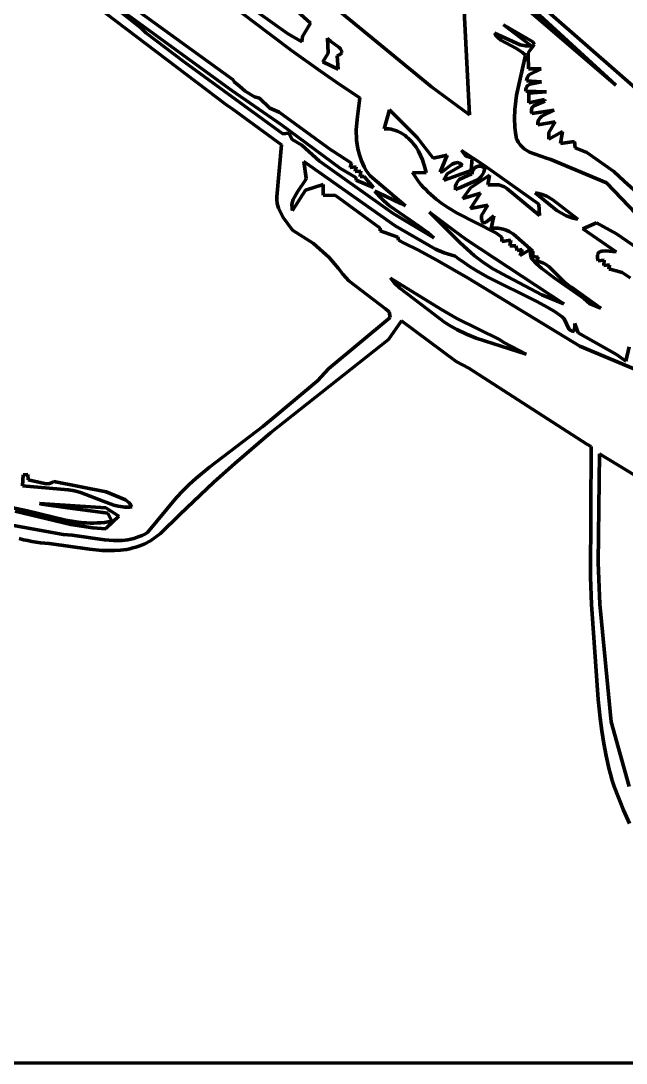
# Model space of a CAD drawing. Header units: millimetres. Extents: x 0 to 11, y 0 to 14.1.
# Drawn here: x 2.013 to 3.808, y 0 to 3.093 of the extents above; entities that cross this region are included whole.
import ezdxf

# ---------------------------------------------------------------- set-up
doc = ezdxf.new("R2010")
doc.units = ezdxf.units.MM
doc.layers.add('color#010101ff', color=7, linetype='CONTINUOUS', lineweight=100)
doc.layers.add('color#fefefeff', color=7, linetype='CONTINUOUS', lineweight=100)

msp = doc.modelspace()

# ---------------------------------------------------------------- linework, layer by layer
at = {"layer": 'color#010101ff'}
for p, q in [((3.7778, 2.9013), (3.1098, 3.5153)), ((2.7029, 3.0894), (2.2827, 3.4114)), ((3.2022, 3.3962), (3.7778, 2.9013)), ((2.1119, 3.2744), (2.3721, 3.0693)), ((2.8722, 3.0861), (2.7023, 3.2382)), ((2.2479, 3.204), (2.6428, 2.9178)), ((2.8884, 3.1785), (3.2305, 2.8972)), ((2.6241, 2.8424), (2.2349, 3.1368)), ((2.6389, 2.8856), (2.2696, 3.1544)), ((2.7143, 3.1187), (2.8042, 3.0554)), ((3.3436, 2.8133), (3.3274, 3.1223)), ((3.577, 3.1193), (4.0061, 2.743)), ((2.3721, 3.0693), (2.3836, 3.0571)), ((2.816, 3.005), (2.7029, 3.0894)), ((2.8479, 3.0463), (2.8722, 3.0861)), ((3.4447, 3.0804), (3.526, 3.0186)), ((3.531, 3.0299), (3.4447, 3.0804)), ((2.3836, 3.0571), (2.4985, 2.9702)), ((2.8042, 3.0554), (2.8461, 3.0302)), ((2.8461, 3.0302), (2.8479, 3.0463)), ((2.9225, 3.0411), (2.9242, 2.9968)), ((2.9254, 3.0375), (2.9225, 3.0411)), ((2.9315, 3.032), (2.9254, 3.0375)), ((2.9567, 3.0131), (2.9315, 3.032)), ((3.4937, 3.0213), (3.4173, 3.056)), ((3.4173, 3.056), (3.422, 3.0492)), ((3.422, 3.0492), (3.4273, 3.0432)), ((3.4273, 3.0432), (3.4362, 3.0356)), ((3.4362, 3.0356), (3.4812, 3.0114)), ((2.902, 2.9433), (2.816, 3.005)), ((2.9605, 3.0094), (2.9567, 3.0131)), ((2.9632, 3.0057), (2.9605, 3.0094)), ((2.9641, 3.0038), (2.9632, 3.0057)), ((2.9646, 3.002), (2.9641, 3.0038)), ((2.9643, 2.9984), (2.9646, 3.0002)), ((2.9646, 3.0002), (2.9646, 3.002)), ((3.4812, 3.0114), (3.5007, 2.9989)), ((3.5094, 3.0186), (3.4937, 3.0213)), ((3.5218, 3.0183), (3.5094, 3.0186)), ((3.5173, 2.9964), (3.5191, 3.0009)), ((3.5191, 3.0009), (3.5335, 3.0185)), ((3.526, 3.0186), (3.5218, 3.0183)), ((3.5324, 3.0287), (3.531, 3.0299)), ((3.5335, 3.0274), (3.5324, 3.0287)), ((3.5347, 3.0248), (3.5335, 3.0274)), ((3.5335, 3.0185), (3.5349, 3.0223)), ((3.5349, 3.0223), (3.5347, 3.0248)), ((2.4985, 2.9702), (2.7896, 2.7575)), ((2.9242, 2.9968), (2.9083, 2.9705)), ((2.9083, 2.9705), (2.9536, 2.949)), ((2.9507, 2.9884), (2.9544, 2.99)), ((2.9536, 2.949), (2.9507, 2.9884)), ((2.9544, 2.99), (2.9576, 2.9916)), ((2.9576, 2.9916), (2.9601, 2.9933)), ((2.9601, 2.9933), (2.962, 2.995)), ((2.962, 2.995), (2.9634, 2.9967)), ((2.9634, 2.9967), (2.9643, 2.9984)), ((3.5091, 2.9908), (3.4824, 2.8722)), ((3.5007, 2.9989), (3.5091, 2.9908)), ((3.5171, 2.9933), (3.5173, 2.9964)), ((3.5179, 2.9901), (3.5171, 2.9933)), ((3.5189, 2.9498), (3.5179, 2.9901)), ((2.96, 2.9031), (2.902, 2.9433)), ((3.5564, 2.9506), (3.5189, 2.9498)), ((3.5195, 2.9322), (3.5564, 2.9506)), ((2.6428, 2.9178), (2.6452, 2.9113)), ((2.6452, 2.9113), (2.6616, 2.8991)), ((3.5126, 2.9144), (3.5131, 2.9193)), ((3.5573, 2.9118), (3.5126, 2.9144)), ((3.5131, 2.9193), (3.515, 2.9256)), ((3.515, 2.9256), (3.5195, 2.9322)), ((3.5225, 2.9051), (3.5573, 2.9118)), ((2.786, 2.7843), (2.6389, 2.8856)), ((2.6616, 2.8991), (2.678, 2.884)), ((2.678, 2.884), (2.7062, 2.8668)), ((3.0187, 2.8638), (2.96, 2.9031)), ((3.2305, 2.8972), (3.3436, 2.8133)), ((3.5101, 2.8841), (3.5102, 2.887)), ((3.5716, 2.8817), (3.5101, 2.8841)), ((3.5102, 2.887), (3.5106, 2.8897)), ((3.5106, 2.8897), (3.5118, 2.8943)), ((3.5118, 2.8943), (3.5137, 2.898)), ((3.5137, 2.898), (3.5161, 2.901)), ((3.5161, 2.901), (3.5225, 2.9051)), ((3.5192, 2.8783), (3.5716, 2.8817)), ((3.5192, 2.849), (3.5192, 2.8783)), ((2.7062, 2.8668), (2.7208, 2.8635)), ((2.7208, 2.8635), (2.7513, 2.8338)), ((3.0112, 2.8088), (3.0187, 2.8638)), ((3.4824, 2.8722), (3.4778, 2.8291)), ((3.566, 2.8595), (3.5192, 2.849)), ((3.5343, 2.8408), (3.5666, 2.8544)), ((3.5666, 2.8544), (3.566, 2.8595)), ((2.6384, 2.8325), (2.6241, 2.8424)), ((2.7861, 2.7243), (2.6384, 2.8325)), ((2.7513, 2.8338), (2.7791, 2.8217)), ((2.7791, 2.8217), (2.9327, 2.7099)), ((3.1064, 2.829), (3.09, 2.7724)), ((3.1879, 2.7468), (3.1064, 2.829)), ((3.4778, 2.8291), (3.4771, 2.8032)), ((3.5273, 2.8251), (3.5277, 2.8295)), ((3.5276, 2.8201), (3.5273, 2.8251)), ((3.528, 2.8174), (3.5276, 2.8201)), ((3.5277, 2.8295), (3.5297, 2.835)), ((3.595, 2.8272), (3.528, 2.8174)), ((3.5297, 2.835), (3.5343, 2.8408)), ((3.5584, 2.8097), (3.595, 2.8272)), ((2.9606, 2.6549), (2.786, 2.7843)), ((3.0076, 2.7705), (3.0112, 2.8088)), ((3.4771, 2.8032), (3.4782, 2.7772)), ((3.5971, 2.7928), (3.5462, 2.784)), ((3.5462, 2.784), (3.5464, 2.7901)), ((3.5464, 2.7901), (3.5475, 2.7953)), ((3.5475, 2.7953), (3.5494, 2.7998)), ((3.5494, 2.7998), (3.5519, 2.8036)), ((3.5519, 2.8036), (3.5584, 2.8097)), ((3.5785, 2.7616), (3.5971, 2.7928)), ((2.7896, 2.7575), (2.8078, 2.7597)), ((2.8078, 2.7597), (2.8172, 2.7405)), ((3.0086, 2.7385), (3.0076, 2.7705)), ((3.09, 2.7724), (3.0971, 2.7724)), ((3.0971, 2.7724), (3.104, 2.7719)), ((3.104, 2.7719), (3.1108, 2.7709)), ((3.1108, 2.7709), (3.1174, 2.7694)), ((3.1174, 2.7694), (3.1238, 2.7675)), ((3.1238, 2.7675), (3.13, 2.7652)), ((3.13, 2.7652), (3.136, 2.7624)), ((3.136, 2.7624), (3.1418, 2.7593)), ((3.1418, 2.7593), (3.1474, 2.7558)), ((3.1474, 2.7558), (3.1528, 2.752)), ((3.4782, 2.7772), (3.48, 2.7599)), ((3.48, 2.7599), (3.4828, 2.7427)), ((3.5787, 2.742), (3.5785, 2.7616)), ((3.6193, 2.7647), (3.5787, 2.742)), ((3.6136, 2.729), (3.6193, 2.7647)), ((2.7724, 2.5703), (2.7861, 2.7243)), ((2.8172, 2.7405), (2.8465, 2.7238)), ((2.8465, 2.7238), (2.8989, 2.6762)), ((3.0122, 2.7133), (3.0086, 2.7385)), ((3.1528, 2.752), (3.158, 2.7478)), ((3.158, 2.7478), (3.163, 2.7434)), ((3.163, 2.7434), (3.1678, 2.7386)), ((3.1678, 2.7386), (3.1724, 2.7337)), ((3.1724, 2.7337), (3.1768, 2.7284)), ((3.1768, 2.7284), (3.1849, 2.7173)), ((3.236, 2.6847), (3.1879, 2.7468)), ((3.4828, 2.7427), (3.4844, 2.7391)), ((3.4844, 2.7391), (3.4881, 2.7324)), ((3.4881, 2.7324), (3.4948, 2.7233)), ((3.4948, 2.7233), (3.5055, 2.713)), ((3.6548, 2.7346), (3.6136, 2.729)), ((3.6565, 2.7158), (3.6548, 2.7346)), ((2.9327, 2.7099), (2.9367, 2.7069)), ((2.9367, 2.7069), (2.9937, 2.6705)), ((3.0168, 2.6949), (3.0122, 2.7133)), ((3.023, 2.6769), (3.0168, 2.6949)), ((3.1849, 2.7173), (3.1922, 2.7055)), ((3.1922, 2.7055), (3.1985, 2.6932)), ((3.1985, 2.6932), (3.204, 2.6805)), ((3.2771, 2.6941), (3.236, 2.6847)), ((3.2567, 2.6434), (3.2771, 2.6941)), ((3.3861, 2.6644), (3.3201, 2.7077)), ((3.3201, 2.7077), (3.3328, 2.6908)), ((3.3328, 2.6908), (3.3518, 2.686)), ((3.5055, 2.713), (3.5213, 2.7025)), ((3.5213, 2.7025), (3.5715, 2.6847)), ((3.6912, 2.702), (3.6565, 2.7158)), ((3.7714, 2.6452), (3.6912, 2.702)), ((2.8523, 2.6754), (2.8594, 2.6255)), ((3.1231, 2.4848), (2.8523, 2.6754)), ((2.8989, 2.6762), (3.1167, 2.521)), ((2.9937, 2.6705), (2.9896, 2.6574)), ((3.031, 2.6596), (3.023, 2.6769)), ((3.0374, 2.6485), (3.031, 2.6596)), ((3.204, 2.6805), (3.2085, 2.6676)), ((3.2085, 2.6676), (3.2122, 2.6546)), ((3.2924, 2.667), (3.2632, 2.646)), ((3.2776, 2.6383), (3.3216, 2.6648)), ((3.2993, 2.6704), (3.2924, 2.667)), ((3.3038, 2.6717), (3.2993, 2.6704)), ((3.3083, 2.6719), (3.3038, 2.6717)), ((3.3105, 2.6716), (3.3083, 2.6719)), ((3.3128, 2.671), (3.3105, 2.6716)), ((3.315, 2.67), (3.3128, 2.671)), ((3.3172, 2.6687), (3.315, 2.67)), ((3.3194, 2.667), (3.3172, 2.6687)), ((3.3216, 2.6648), (3.3194, 2.667)), ((3.3518, 2.686), (3.3487, 2.6486)), ((3.3604, 2.6579), (3.3692, 2.6617)), ((3.3692, 2.6617), (3.3777, 2.6612)), ((3.3777, 2.6612), (3.3869, 2.657)), ((3.5489, 2.5483), (3.3861, 2.6644)), ((3.5715, 2.6847), (3.5845, 2.6815)), ((3.5845, 2.6815), (3.75, 2.6123)), ((3.006, 2.6279), (2.9606, 2.6549)), ((2.9896, 2.6574), (3.007, 2.6595)), ((3.007, 2.6595), (3.0046, 2.6452)), ((3.0046, 2.6452), (3.0215, 2.6466)), ((3.0215, 2.6466), (3.0196, 2.6307)), ((3.0196, 2.6307), (3.0315, 2.631)), ((3.0315, 2.631), (3.059, 2.5977)), ((3.0446, 2.6377), (3.0374, 2.6485)), ((3.0485, 2.6325), (3.0446, 2.6377)), ((3.1534, 2.5438), (3.0485, 2.6325)), ((3.2148, 2.6418), (3.1743, 2.6428)), ((3.1743, 2.6428), (3.1801, 2.6334)), ((3.1801, 2.6334), (3.1862, 2.6245)), ((3.2122, 2.6546), (3.2148, 2.6418)), ((3.2632, 2.646), (3.2567, 2.6434)), ((3.3487, 2.6486), (3.2682, 2.6202)), ((3.27, 2.6254), (3.2776, 2.6383)), ((3.3131, 2.6214), (3.3402, 2.6347)), ((3.3402, 2.6347), (3.3502, 2.6377)), ((3.3462, 2.5971), (3.4029, 2.6351)), ((3.3502, 2.6377), (3.3538, 2.6498)), ((3.3538, 2.6498), (3.3604, 2.6579)), ((3.3779, 2.6307), (3.3727, 2.6254)), ((3.3823, 2.6367), (3.3779, 2.6307)), ((3.3842, 2.64), (3.3823, 2.6367)), ((3.3857, 2.6436), (3.3842, 2.64)), ((3.387, 2.6474), (3.3857, 2.6436)), ((3.3869, 2.657), (3.3888, 2.6558)), ((3.3881, 2.6514), (3.387, 2.6474)), ((3.3888, 2.6558), (3.3881, 2.6514)), ((3.4029, 2.6351), (3.3974, 2.6065)), ((3.8023, 2.6165), (3.7714, 2.6452)), ((2.858, 2.6221), (2.8338, 2.5848)), ((2.8574, 2.5903), (2.9094, 2.6075)), ((2.8594, 2.6255), (2.858, 2.6221)), ((2.9094, 2.6075), (2.9098, 2.5751)), ((3.0073, 2.6194), (3.006, 2.6279)), ((3.059, 2.5977), (3.0073, 2.6194)), ((3.1862, 2.6245), (3.1926, 2.6158)), ((3.1926, 2.6158), (3.1993, 2.6075)), ((3.1993, 2.6075), (3.2063, 2.5994)), ((3.2063, 2.5994), (3.2136, 2.5917)), ((3.2682, 2.6202), (3.27, 2.6254)), ((3.3017, 2.597), (3.3023, 2.6026)), ((3.3023, 2.6026), (3.3036, 2.6077)), ((3.3036, 2.6077), (3.3068, 2.6143)), ((3.3068, 2.6143), (3.3131, 2.6214)), ((3.3635, 2.6186), (3.3121, 2.5958)), ((3.3727, 2.6254), (3.3635, 2.6186)), ((3.3974, 2.6065), (3.4305, 2.6057)), ((3.4305, 2.6057), (3.4477, 2.6005)), ((3.4477, 2.6005), (3.4541, 2.595)), ((3.75, 2.6123), (3.8604, 2.4966)), ((3.8496, 2.5747), (3.8023, 2.6165)), ((2.772, 2.5624), (2.7724, 2.5703)), ((2.8186, 2.5301), (2.8574, 2.5903)), ((2.8338, 2.5848), (2.821, 2.5626)), ((2.9098, 2.5751), (2.9456, 2.5748)), ((2.9456, 2.5748), (3.0787, 2.4779)), ((3.068, 2.5811), (3.0632, 2.5874)), ((3.0632, 2.5874), (3.0737, 2.5823)), ((3.0781, 2.5693), (3.068, 2.5811)), ((3.0737, 2.5823), (3.1399, 2.5503)), ((3.089, 2.5583), (3.0781, 2.5693)), ((3.2136, 2.5917), (3.2211, 2.5842)), ((3.2211, 2.5842), (3.2288, 2.577)), ((3.2288, 2.577), (3.2368, 2.5701)), ((3.2368, 2.5701), (3.2449, 2.5634)), ((3.3019, 2.5907), (3.3017, 2.597)), ((3.3121, 2.5958), (3.3019, 2.5907)), ((3.324, 2.565), (3.3462, 2.5971)), ((3.3762, 2.5809), (3.324, 2.565)), ((3.3462, 2.5359), (3.3762, 2.5809)), ((3.4541, 2.595), (3.5512, 2.5153)), ((3.5386, 2.5826), (3.6028, 2.5294)), ((3.549, 2.5807), (3.5386, 2.5826)), ((3.559, 2.5778), (3.549, 2.5807)), ((3.5732, 2.572), (3.559, 2.5778)), ((3.5911, 2.562), (3.5732, 2.572)), ((2.773, 2.5509), (2.772, 2.5624)), ((2.7768, 2.5363), (2.773, 2.5509)), ((2.7908, 2.5091), (2.7768, 2.5363)), ((2.8179, 2.5525), (2.817, 2.5453)), ((2.817, 2.5453), (2.8171, 2.5379)), ((2.8171, 2.5379), (2.8177, 2.5341)), ((2.821, 2.5626), (2.8179, 2.5525)), ((3.1064, 2.5433), (3.089, 2.5583)), ((3.1956, 2.4826), (3.1064, 2.5433)), ((3.1399, 2.5503), (3.1534, 2.5438)), ((3.2449, 2.5634), (3.2618, 2.5506)), ((3.2618, 2.5506), (3.2794, 2.5386)), ((3.2794, 2.5386), (3.3068, 2.5219)), ((3.3982, 2.5452), (3.3462, 2.5359)), ((3.3794, 2.5154), (3.3982, 2.5452)), ((3.5512, 2.5153), (3.5489, 2.5483)), ((3.6648, 2.5037), (3.5911, 2.562)), ((2.8185, 2.4719), (2.7908, 2.5091)), ((2.8177, 2.5341), (2.8186, 2.5301)), ((3.1167, 2.521), (3.2375, 2.4488)), ((3.2244, 2.5252), (3.3148, 2.4348)), ((3.2961, 2.4716), (3.2244, 2.5252)), ((3.3068, 2.5219), (3.4212, 2.4639)), ((3.3793, 2.5115), (3.3794, 2.5154)), ((3.3793, 2.5081), (3.3793, 2.5115)), ((3.3795, 2.505), (3.3793, 2.5081)), ((3.3798, 2.5024), (3.3795, 2.505)), ((3.4153, 2.5142), (3.3941, 2.4962)), ((3.4079, 2.4766), (3.4153, 2.5142)), ((3.6028, 2.5294), (3.6301, 2.5145)), ((3.6301, 2.5145), (3.6495, 2.5073)), ((3.6495, 2.5073), (3.6648, 2.5037)), ((3.0787, 2.4779), (3.0781, 2.4693)), ((3.2425, 2.4147), (3.1231, 2.4848)), ((3.2202, 2.4641), (3.1956, 2.4826)), ((3.3802, 2.5001), (3.3798, 2.5024)), ((3.3808, 2.4982), (3.3802, 2.5001)), ((3.3815, 2.4967), (3.3808, 2.4982)), ((3.3824, 2.4955), (3.3815, 2.4967)), ((3.3844, 2.4939), (3.3824, 2.4955)), ((3.3868, 2.4934), (3.3844, 2.4939)), ((3.3895, 2.4939), (3.3868, 2.4934)), ((3.3941, 2.4962), (3.3895, 2.4939)), ((3.4133, 2.4774), (3.4079, 2.4766)), ((3.4186, 2.4778), (3.4133, 2.4774)), ((3.4238, 2.4778), (3.4186, 2.4778)), ((3.4288, 2.4775), (3.4238, 2.4778)), ((3.4338, 2.4768), (3.4288, 2.4775)), ((3.4434, 2.4746), (3.4338, 2.4768)), ((3.4526, 2.4713), (3.4434, 2.4746)), ((3.7206, 2.4936), (3.6793, 2.4751)), ((3.6793, 2.4751), (3.7787, 2.4073)), ((3.7791, 2.4606), (3.7206, 2.4936)), ((2.8813, 2.4323), (2.8185, 2.4719)), ((3.0781, 2.4693), (3.1305, 2.4507)), ((3.1305, 2.4507), (3.1325, 2.4418)), ((3.2319, 2.4541), (3.2202, 2.4641)), ((3.2375, 2.4488), (3.2319, 2.4541)), ((3.3332, 2.4434), (3.2961, 2.4716)), ((3.6228, 2.2529), (3.3332, 2.4434)), ((3.4212, 2.4639), (3.4395, 2.4506)), ((3.4395, 2.4506), (3.4396, 2.4376)), ((3.4615, 2.4671), (3.4526, 2.4713)), ((3.4742, 2.4592), (3.4615, 2.4671)), ((3.5318, 2.4091), (3.4742, 2.4592)), ((4.0446, 2.2784), (3.7791, 2.4606)), ((2.9271, 2.3908), (2.8813, 2.4323)), ((3.1325, 2.4418), (3.1518, 2.4324)), ((3.1518, 2.4324), (3.1901, 2.4131)), ((3.1901, 2.4131), (3.2469, 2.3826)), ((3.2679, 2.4041), (3.2425, 2.4147)), ((3.3148, 2.4348), (3.3585, 2.3953)), ((3.4396, 2.4376), (3.4657, 2.4415)), ((3.4657, 2.4415), (3.4635, 2.4252)), ((3.4635, 2.4252), (3.4804, 2.4248)), ((3.4804, 2.4248), (3.485, 2.4114)), ((3.485, 2.4114), (3.4996, 2.4143)), ((3.4996, 2.4143), (3.4935, 2.3966)), ((3.4935, 2.3966), (3.5237, 2.414)), ((3.5237, 2.414), (3.5253, 2.3902)), ((2.9548, 2.3573), (2.9271, 2.3908)), ((3.2469, 2.3826), (3.3399, 2.3289)), ((3.2878, 2.3979), (3.2679, 2.4041)), ((3.3014, 2.3947), (3.2878, 2.3979)), ((3.3113, 2.3868), (3.3014, 2.3947)), ((3.3214, 2.3792), (3.3113, 2.3868)), ((3.3585, 2.3953), (3.3817, 2.3773)), ((3.5253, 2.3902), (3.5303, 2.3843)), ((3.5303, 2.3843), (3.5409, 2.3731)), ((3.5317, 2.3931), (3.5318, 2.4091)), ((3.5468, 2.3914), (3.5317, 2.3931)), ((3.5435, 2.3798), (3.5468, 2.3914)), ((3.723, 2.3973), (3.7227, 2.3946)), ((3.7227, 2.3946), (3.7227, 2.3915)), ((3.7227, 2.3915), (3.7231, 2.3881)), ((3.7236, 2.3998), (3.723, 2.3973)), ((3.7231, 2.3881), (3.7238, 2.3843)), ((3.7244, 2.4019), (3.7236, 2.3998)), ((3.7238, 2.3843), (3.7248, 2.3801)), ((3.7255, 2.4037), (3.7244, 2.4019)), ((3.7248, 2.3801), (3.7429, 2.3829)), ((3.7268, 2.4052), (3.7255, 2.4037)), ((3.7284, 2.4065), (3.7268, 2.4052)), ((3.7321, 2.4085), (3.7284, 2.4065)), ((3.7365, 2.4096), (3.7321, 2.4085)), ((3.7469, 2.4101), (3.7365, 2.4096)), ((3.7429, 2.3829), (3.7421, 2.3662)), ((3.7787, 2.4073), (3.7469, 2.4101)), ((2.9674, 2.3411), (2.9548, 2.3573)), ((3.3421, 2.365), (3.3214, 2.3792)), ((3.3634, 2.3516), (3.3421, 2.365)), ((3.3963, 2.3331), (3.3634, 2.3516)), ((3.3817, 2.3773), (3.3978, 2.3662)), ((3.3978, 2.3662), (3.4145, 2.3559)), ((3.4145, 2.3559), (3.4319, 2.3466)), ((3.5409, 2.3731), (3.5578, 2.3577)), ((3.548, 2.379), (3.5435, 2.3798)), ((3.5524, 2.3778), (3.548, 2.379)), ((3.5608, 2.3747), (3.5524, 2.3778)), ((3.5578, 2.3577), (3.5944, 2.3304)), ((3.5686, 2.3706), (3.5608, 2.3747)), ((3.5794, 2.363), (3.5686, 2.3706)), ((3.6252, 2.3172), (3.5794, 2.363)), ((3.7421, 2.3662), (3.7583, 2.3689)), ((3.7583, 2.3689), (3.7571, 2.3557)), ((3.7571, 2.3557), (3.7602, 2.3554)), ((3.7602, 2.3554), (3.7963, 2.3458)), ((2.9861, 2.3213), (2.9674, 2.3411)), ((3.0942, 2.2378), (2.9861, 2.3213)), ((3.1094, 2.3287), (3.1203, 2.3153)), ((3.2581, 2.2369), (3.1094, 2.3287)), ((3.3399, 2.3289), (3.6702, 2.1274)), ((3.5429, 2.2602), (3.3963, 2.3331)), ((3.4319, 2.3466), (3.4408, 2.3423)), ((3.4408, 2.3423), (3.5576, 2.2792)), ((3.5944, 2.3304), (3.6825, 2.2692)), ((3.7963, 2.3458), (3.8196, 2.3302)), ((3.1203, 2.3153), (3.1364, 2.2991)), ((3.1364, 2.2991), (3.2372, 2.2231)), ((3.6359, 2.3085), (3.6252, 2.3172)), ((3.6436, 2.3035), (3.6359, 2.3085)), ((3.6476, 2.3013), (3.6436, 2.3035)), ((3.733, 2.2396), (3.6476, 2.3013)), ((3.576, 2.2419), (3.5429, 2.2602)), ((3.5576, 2.2792), (3.6228, 2.2529)), ((3.6825, 2.2692), (3.6996, 2.2538)), ((3.1049, 2.2294), (3.0942, 2.2378)), ((3.1084, 2.212), (3.1049, 2.2294)), ((3.3063, 2.209), (3.2581, 2.2369)), ((3.5974, 2.2288), (3.576, 2.2419)), ((3.6184, 2.2147), (3.5974, 2.2288)), ((3.6996, 2.2538), (3.733, 2.2396)), ((2.9266, 2.0606), (3.1084, 2.212)), ((3.142, 2.2029), (3.1031, 2.1473)), ((3.3042, 2.0822), (3.142, 2.2029)), ((3.2372, 2.2231), (3.2453, 2.2164)), ((3.2453, 2.2164), (3.2536, 2.21)), ((3.2536, 2.21), (3.2706, 2.198)), ((3.2706, 2.198), (3.2882, 2.187)), ((3.432, 2.1474), (3.3063, 2.209)), ((3.6239, 2.2088), (3.6184, 2.2147)), ((3.6382, 2.1791), (3.6239, 2.2088)), ((3.2882, 2.187), (3.3063, 2.1769)), ((3.3063, 2.1769), (3.3342, 2.1633)), ((3.6424, 2.1749), (3.6382, 2.1791)), ((3.6459, 2.1728), (3.6424, 2.1749)), ((3.65, 2.1714), (3.6459, 2.1728)), ((3.655, 2.1706), (3.65, 2.1714)), ((3.6555, 2.1948), (3.655, 2.1706)), ((3.6654, 2.1667), (3.6555, 2.1948)), ((3.7795, 2.1029), (3.6654, 2.1667)), ((3.1031, 2.1473), (2.7536, 1.8702)), ((3.3342, 2.1633), (3.3629, 2.1512)), ((3.3629, 2.1512), (3.5116, 2.1037)), ((3.4454, 2.1381), (3.432, 2.1474)), ((3.5116, 2.1037), (3.4454, 2.1381)), ((3.6702, 2.1274), (3.9031, 2.0296)), ((3.8174, 2.125), (3.8069, 2.0826)), ((3.3413, 2.0618), (3.3042, 2.0822)), ((3.8069, 2.0826), (3.7795, 2.1029)), ((2.8928, 2.0246), (2.9266, 2.0606)), ((3.6915, 1.8365), (3.3413, 2.0618)), ((2.7713, 1.9227), (2.8928, 2.0246)), ((2.7307, 1.8887), (2.7713, 1.9227)), ((2.572, 1.7688), (2.7307, 1.8887)), ((2.7536, 1.8702), (2.6478, 1.7796)), ((3.7045, 1.8292), (3.6915, 1.8365)), ((3.7024, 1.4417), (3.7045, 1.8292)), ((3.7294, 1.8075), (3.7248, 1.485)), ((3.8936, 1.7075), (3.7294, 1.8075)), ((2.5314, 1.7348), (2.572, 1.7688)), ((2.6478, 1.7796), (2.5856, 1.7237)), ((2.0178, 1.7127), (2.0201, 1.746)), ((2.0201, 1.746), (2.0338, 1.7468)), ((2.0338, 1.7468), (2.0344, 1.7307)), ((2.5119, 1.7169), (2.5314, 1.7348)), ((2.1535, 1.7007), (2.0178, 1.7127)), ((2.0344, 1.7307), (2.0876, 1.719)), ((2.0876, 1.719), (2.0981, 1.7201)), ((2.0981, 1.7201), (2.1058, 1.7227)), ((2.1058, 1.7227), (2.1108, 1.7256)), ((2.1108, 1.7256), (2.2656, 1.6955)), ((2.4931, 1.6982), (2.5119, 1.7169)), ((2.5856, 1.7237), (2.5245, 1.6665)), ((2.1603, 1.7), (2.1535, 1.7007)), ((2.167, 1.699), (2.1603, 1.7)), ((2.1802, 1.6962), (2.167, 1.699)), ((2.1932, 1.6925), (2.1802, 1.6962)), ((2.2571, 1.6672), (2.1932, 1.6925)), ((2.2656, 1.6955), (2.3232, 1.6711)), ((2.3232, 1.6711), (2.3327, 1.6634)), ((2.3889, 1.5746), (2.475, 1.6786)), ((2.475, 1.6786), (2.4931, 1.6982)), ((1.9801, 1.6497), (2.0318, 1.6387)), ((2.0681, 1.6603), (2.2647, 1.6479)), ((2.075, 1.6586), (2.0681, 1.6603)), ((2.1518, 1.6475), (2.075, 1.6586)), ((2.2707, 1.6316), (2.1518, 1.6475)), ((2.2891, 1.656), (2.2571, 1.6672)), ((2.2647, 1.6479), (2.3038, 1.6231)), ((2.302, 1.6528), (2.2891, 1.656)), ((2.3151, 1.6507), (2.302, 1.6528)), ((2.3218, 1.6501), (2.3151, 1.6507)), ((2.3285, 1.6498), (2.3218, 1.6501)), ((2.3352, 1.6499), (2.3285, 1.6498)), ((2.3327, 1.6634), (2.3387, 1.6561)), ((2.342, 1.6504), (2.3352, 1.6499)), ((2.3387, 1.6561), (2.342, 1.6504)), ((2.5245, 1.6665), (2.4846, 1.6276)), ((1.9055, 1.6104), (2.1387, 1.569)), ((2.1616, 1.5986), (1.9961, 1.6379)), ((2.0318, 1.6387), (2.1453, 1.6109)), ((2.1453, 1.6109), (2.1765, 1.6057)), ((2.3038, 1.6231), (2.2673, 1.5879)), ((2.2824, 1.6083), (2.2707, 1.6316)), ((2.2716, 1.6062), (2.2824, 1.6083)), ((2.4846, 1.6276), (2.427, 1.5717)), ((2.2268, 1.5882), (2.1616, 1.5986)), ((2.1765, 1.6057), (2.1974, 1.6034)), ((2.1974, 1.6034), (2.2079, 1.6027)), ((2.2079, 1.6027), (2.2184, 1.6023)), ((2.2184, 1.6023), (2.229, 1.6023)), ((2.2646, 1.5854), (2.2268, 1.5882)), ((2.229, 1.6023), (2.2396, 1.6027)), ((2.2396, 1.6027), (2.2502, 1.6034)), ((2.2502, 1.6034), (2.2609, 1.6046)), ((2.2609, 1.6046), (2.2716, 1.6062)), ((2.2673, 1.5879), (2.2646, 1.5854)), ((2.0206, 1.5532), (2.0081, 1.5563)), ((2.0332, 1.5504), (2.0206, 1.5532)), ((2.0458, 1.5479), (2.0332, 1.5504)), ((2.0585, 1.5458), (2.0458, 1.5479)), ((2.1387, 1.569), (2.1648, 1.5667)), ((2.1648, 1.5667), (2.2615, 1.5526)), ((2.2615, 1.5526), (2.2877, 1.5507)), ((2.2877, 1.5507), (2.305, 1.5507)), ((2.305, 1.5507), (2.3136, 1.5512)), ((2.3136, 1.5512), (2.3222, 1.552)), ((2.3222, 1.552), (2.3307, 1.5532)), ((2.3307, 1.5532), (2.3392, 1.5548)), ((2.3392, 1.5548), (2.3476, 1.5568)), ((2.3476, 1.5568), (2.356, 1.5593)), ((2.356, 1.5593), (2.3643, 1.5623)), ((2.3643, 1.5623), (2.3726, 1.5658)), ((2.3726, 1.5658), (2.3808, 1.5699)), ((2.397, 1.5497), (2.3782, 1.5399)), ((2.3808, 1.5699), (2.3889, 1.5746)), ((2.427, 1.5717), (2.397, 1.5497)), ((2.0713, 1.544), (2.0585, 1.5458)), ((2.0842, 1.5426), (2.0713, 1.544)), ((2.0971, 1.5415), (2.0842, 1.5426)), ((2.2167, 1.5251), (2.0971, 1.5415)), ((2.2536, 1.5214), (2.2167, 1.5251)), ((2.272, 1.5206), (2.2536, 1.5214)), ((2.2903, 1.5207), (2.272, 1.5206)), ((2.3086, 1.5219), (2.2903, 1.5207)), ((2.3177, 1.5231), (2.3086, 1.5219)), ((2.3268, 1.5245), (2.3177, 1.5231)), ((2.3359, 1.5263), (2.3268, 1.5245)), ((2.345, 1.5286), (2.3359, 1.5263)), ((2.354, 1.5312), (2.345, 1.5286)), ((2.363, 1.5343), (2.354, 1.5312)), ((2.3782, 1.5399), (2.363, 1.5343)), ((3.7248, 1.485), (3.7297, 1.3622)), ((3.705, 1.361), (3.7024, 1.4417)), ((3.7247, 1.0793), (3.705, 1.361)), ((3.7297, 1.3622), (3.7635, 1.0131)), ((3.7307, 1.0231), (3.7247, 1.0793)), ((3.7357, 0.9859), (3.7307, 1.0231)), ((3.7635, 1.0131), (3.8174, 0.8211)), ((3.7417, 0.9488), (3.7357, 0.9859)), ((3.7488, 0.9119), (3.7417, 0.9488)), ((3.7528, 0.8936), (3.7488, 0.9119)), ((3.7571, 0.8753), (3.7528, 0.8936)), ((3.7618, 0.857), (3.7571, 0.8753)), ((3.7668, 0.8388), (3.7618, 0.857)), ((3.7723, 0.8207), (3.7668, 0.8388)), ((3.7997, 0.7502), (3.7723, 0.8207)), ((3.8182, 0.711), (3.7997, 0.7502))]:
    msp.add_line(p, q, dxfattribs=at)
at = {"layer": 'color#fefefeff'}
for p, q in [((3.1098, 3.5153), (3.7778, 2.9013)), ((2.2827, 3.4114), (2.7029, 3.0894)), ((3.7778, 2.9013), (3.2022, 3.3962)), ((2.3721, 3.0693), (2.1119, 3.2744)), ((2.7023, 3.2382), (2.8722, 3.0861)), ((2.6428, 2.9178), (2.2479, 3.204)), ((3.2305, 2.8972), (2.8884, 3.1785)), ((2.2349, 3.1368), (2.6241, 2.8424)), ((2.2696, 3.1544), (2.6389, 2.8856)), ((2.8042, 3.0554), (2.7143, 3.1187)), ((3.3274, 3.1223), (3.3436, 2.8133)), ((4.0061, 2.743), (3.577, 3.1193)), ((2.3836, 3.0571), (2.3721, 3.0693)), ((2.7029, 3.0894), (2.816, 3.005)), ((2.8722, 3.0861), (2.8479, 3.0463)), ((3.4447, 3.0804), (3.531, 3.0299)), ((3.526, 3.0186), (3.4447, 3.0804)), ((2.4985, 2.9702), (2.3836, 3.0571)), ((2.8461, 3.0302), (2.8042, 3.0554)), ((2.8479, 3.0463), (2.8461, 3.0302)), ((2.9225, 3.0411), (2.9254, 3.0375)), ((2.9242, 2.9968), (2.9225, 3.0411)), ((2.9254, 3.0375), (2.9315, 3.032)), ((2.9315, 3.032), (2.9567, 3.0131)), ((3.422, 3.0492), (3.4173, 3.056)), ((3.4173, 3.056), (3.4937, 3.0213)), ((3.4273, 3.0432), (3.422, 3.0492)), ((3.4362, 3.0356), (3.4273, 3.0432)), ((3.4812, 3.0114), (3.4362, 3.0356)), ((2.816, 3.005), (2.902, 2.9433)), ((2.9567, 3.0131), (2.9605, 3.0094)), ((2.9605, 3.0094), (2.9632, 3.0057)), ((2.9632, 3.0057), (2.9641, 3.0038)), ((2.9641, 3.0038), (2.9646, 3.002)), ((2.9646, 3.0002), (2.9643, 2.9984)), ((2.9646, 3.002), (2.9646, 3.0002)), ((3.5007, 2.9989), (3.4812, 3.0114)), ((3.4937, 3.0213), (3.5094, 3.0186)), ((3.5094, 3.0186), (3.5218, 3.0183)), ((3.5191, 3.0009), (3.5173, 2.9964)), ((3.5335, 3.0185), (3.5191, 3.0009)), ((3.5218, 3.0183), (3.526, 3.0186)), ((3.531, 3.0299), (3.5324, 3.0287)), ((3.5324, 3.0287), (3.5335, 3.0274)), ((3.5335, 3.0274), (3.5347, 3.0248)), ((3.5349, 3.0223), (3.5335, 3.0185)), ((3.5347, 3.0248), (3.5349, 3.0223)), ((2.7896, 2.7575), (2.4985, 2.9702)), ((2.9083, 2.9705), (2.9242, 2.9968)), ((2.9536, 2.949), (2.9083, 2.9705)), ((2.9544, 2.99), (2.9507, 2.9884)), ((2.9507, 2.9884), (2.9536, 2.949)), ((2.9576, 2.9916), (2.9544, 2.99)), ((2.9601, 2.9933), (2.9576, 2.9916)), ((2.962, 2.995), (2.9601, 2.9933)), ((2.9634, 2.9967), (2.962, 2.995)), ((2.9643, 2.9984), (2.9634, 2.9967)), ((3.4824, 2.8722), (3.5091, 2.9908)), ((3.5091, 2.9908), (3.5007, 2.9989)), ((3.5173, 2.9964), (3.5171, 2.9933)), ((3.5171, 2.9933), (3.5179, 2.9901)), ((3.5179, 2.9901), (3.5189, 2.9498)), ((2.902, 2.9433), (2.96, 2.9031)), ((3.5189, 2.9498), (3.5564, 2.9506)), ((3.5564, 2.9506), (3.5195, 2.9322)), ((2.6452, 2.9113), (2.6428, 2.9178)), ((2.6616, 2.8991), (2.6452, 2.9113)), ((3.5131, 2.9193), (3.5126, 2.9144)), ((3.5126, 2.9144), (3.5573, 2.9118)), ((3.515, 2.9256), (3.5131, 2.9193)), ((3.5195, 2.9322), (3.515, 2.9256)), ((3.5573, 2.9118), (3.5225, 2.9051)), ((2.6389, 2.8856), (2.786, 2.7843)), ((2.678, 2.884), (2.6616, 2.8991)), ((2.7062, 2.8668), (2.678, 2.884)), ((2.96, 2.9031), (3.0187, 2.8638)), ((3.3436, 2.8133), (3.2305, 2.8972)), ((3.5102, 2.887), (3.5101, 2.8841)), ((3.5101, 2.8841), (3.5716, 2.8817)), ((3.5106, 2.8897), (3.5102, 2.887)), ((3.5118, 2.8943), (3.5106, 2.8897)), ((3.5137, 2.898), (3.5118, 2.8943)), ((3.5161, 2.901), (3.5137, 2.898)), ((3.5225, 2.9051), (3.5161, 2.901)), ((3.5716, 2.8817), (3.5192, 2.8783)), ((3.5192, 2.8783), (3.5192, 2.849)), ((2.7208, 2.8635), (2.7062, 2.8668)), ((2.7513, 2.8338), (2.7208, 2.8635)), ((3.0187, 2.8638), (3.0112, 2.8088)), ((3.4778, 2.8291), (3.4824, 2.8722)), ((3.5192, 2.849), (3.566, 2.8595)), ((3.5666, 2.8544), (3.5343, 2.8408)), ((3.566, 2.8595), (3.5666, 2.8544)), ((2.6241, 2.8424), (2.6384, 2.8325)), ((2.6384, 2.8325), (2.7861, 2.7243)), ((2.7791, 2.8217), (2.7513, 2.8338)), ((2.9327, 2.7099), (2.7791, 2.8217)), ((3.09, 2.7724), (3.1064, 2.829)), ((3.1064, 2.829), (3.1879, 2.7468)), ((3.4771, 2.8032), (3.4778, 2.8291)), ((3.5277, 2.8295), (3.5273, 2.8251)), ((3.5273, 2.8251), (3.5276, 2.8201)), ((3.5276, 2.8201), (3.528, 2.8174)), ((3.5297, 2.835), (3.5277, 2.8295)), ((3.528, 2.8174), (3.595, 2.8272)), ((3.5343, 2.8408), (3.5297, 2.835)), ((3.595, 2.8272), (3.5584, 2.8097)), ((2.786, 2.7843), (2.9606, 2.6549)), ((3.0112, 2.8088), (3.0076, 2.7705)), ((3.4782, 2.7772), (3.4771, 2.8032)), ((3.5462, 2.784), (3.5971, 2.7928)), ((3.5464, 2.7901), (3.5462, 2.784)), ((3.5475, 2.7953), (3.5464, 2.7901)), ((3.5494, 2.7998), (3.5475, 2.7953)), ((3.5519, 2.8036), (3.5494, 2.7998)), ((3.5584, 2.8097), (3.5519, 2.8036)), ((3.5971, 2.7928), (3.5785, 2.7616)), ((2.8078, 2.7597), (2.7896, 2.7575)), ((2.8172, 2.7405), (2.8078, 2.7597)), ((3.0076, 2.7705), (3.0086, 2.7385)), ((3.0971, 2.7724), (3.09, 2.7724)), ((3.104, 2.7719), (3.0971, 2.7724)), ((3.1108, 2.7709), (3.104, 2.7719)), ((3.1174, 2.7694), (3.1108, 2.7709)), ((3.1238, 2.7675), (3.1174, 2.7694)), ((3.13, 2.7652), (3.1238, 2.7675)), ((3.136, 2.7624), (3.13, 2.7652)), ((3.1418, 2.7593), (3.136, 2.7624)), ((3.1474, 2.7558), (3.1418, 2.7593)), ((3.1528, 2.752), (3.1474, 2.7558)), ((3.48, 2.7599), (3.4782, 2.7772)), ((3.4828, 2.7427), (3.48, 2.7599)), ((3.5785, 2.7616), (3.5787, 2.742)), ((3.5787, 2.742), (3.6193, 2.7647)), ((3.6193, 2.7647), (3.6136, 2.729)), ((2.7861, 2.7243), (2.7724, 2.5703)), ((2.8465, 2.7238), (2.8172, 2.7405)), ((2.8989, 2.6762), (2.8465, 2.7238)), ((3.0086, 2.7385), (3.0122, 2.7133)), ((3.158, 2.7478), (3.1528, 2.752)), ((3.163, 2.7434), (3.158, 2.7478)), ((3.1678, 2.7386), (3.163, 2.7434)), ((3.1724, 2.7337), (3.1678, 2.7386)), ((3.1768, 2.7284), (3.1724, 2.7337)), ((3.1849, 2.7173), (3.1768, 2.7284)), ((3.1879, 2.7468), (3.236, 2.6847)), ((3.4844, 2.7391), (3.4828, 2.7427)), ((3.4881, 2.7324), (3.4844, 2.7391)), ((3.4948, 2.7233), (3.4881, 2.7324)), ((3.5055, 2.713), (3.4948, 2.7233)), ((3.6136, 2.729), (3.6548, 2.7346)), ((3.6548, 2.7346), (3.6565, 2.7158)), ((2.9367, 2.7069), (2.9327, 2.7099)), ((2.9937, 2.6705), (2.9367, 2.7069)), ((3.0122, 2.7133), (3.0168, 2.6949)), ((3.0168, 2.6949), (3.023, 2.6769)), ((3.1922, 2.7055), (3.1849, 2.7173)), ((3.1985, 2.6932), (3.1922, 2.7055)), ((3.204, 2.6805), (3.1985, 2.6932)), ((3.236, 2.6847), (3.2771, 2.6941)), ((3.2771, 2.6941), (3.2567, 2.6434)), ((3.3328, 2.6908), (3.3201, 2.7077)), ((3.3201, 2.7077), (3.3861, 2.6644)), ((3.3518, 2.686), (3.3328, 2.6908)), ((3.5213, 2.7025), (3.5055, 2.713)), ((3.5715, 2.6847), (3.5213, 2.7025)), ((3.6565, 2.7158), (3.6912, 2.702)), ((3.6912, 2.702), (3.7714, 2.6452)), ((2.8523, 2.6754), (3.1231, 2.4848)), ((2.8594, 2.6255), (2.8523, 2.6754)), ((3.1167, 2.521), (2.8989, 2.6762)), ((2.9896, 2.6574), (2.9937, 2.6705)), ((3.023, 2.6769), (3.031, 2.6596)), ((3.031, 2.6596), (3.0374, 2.6485)), ((3.2085, 2.6676), (3.204, 2.6805)), ((3.2122, 2.6546), (3.2085, 2.6676)), ((3.2632, 2.646), (3.2924, 2.667)), ((3.3216, 2.6648), (3.2776, 2.6383)), ((3.2924, 2.667), (3.2993, 2.6704)), ((3.2993, 2.6704), (3.3038, 2.6717)), ((3.3038, 2.6717), (3.3083, 2.6719)), ((3.3083, 2.6719), (3.3105, 2.6716)), ((3.3105, 2.6716), (3.3128, 2.671)), ((3.3128, 2.671), (3.315, 2.67)), ((3.315, 2.67), (3.3172, 2.6687)), ((3.3172, 2.6687), (3.3194, 2.667)), ((3.3194, 2.667), (3.3216, 2.6648)), ((3.3487, 2.6486), (3.3518, 2.686)), ((3.3692, 2.6617), (3.3604, 2.6579)), ((3.3777, 2.6612), (3.3692, 2.6617)), ((3.3869, 2.657), (3.3777, 2.6612)), ((3.3861, 2.6644), (3.5489, 2.5483)), ((3.5845, 2.6815), (3.5715, 2.6847)), ((3.75, 2.6123), (3.5845, 2.6815)), ((2.9606, 2.6549), (3.006, 2.6279)), ((3.007, 2.6595), (2.9896, 2.6574)), ((3.0046, 2.6452), (3.007, 2.6595)), ((3.0215, 2.6466), (3.0046, 2.6452)), ((3.0196, 2.6307), (3.0215, 2.6466)), ((3.0315, 2.631), (3.0196, 2.6307)), ((3.059, 2.5977), (3.0315, 2.631)), ((3.0374, 2.6485), (3.0446, 2.6377)), ((3.0446, 2.6377), (3.0485, 2.6325)), ((3.0485, 2.6325), (3.1534, 2.5438)), ((3.1801, 2.6334), (3.1743, 2.6428)), ((3.1743, 2.6428), (3.2148, 2.6418)), ((3.1862, 2.6245), (3.1801, 2.6334)), ((3.2148, 2.6418), (3.2122, 2.6546)), ((3.2567, 2.6434), (3.2632, 2.646)), ((3.2682, 2.6202), (3.3487, 2.6486)), ((3.2776, 2.6383), (3.27, 2.6254)), ((3.3402, 2.6347), (3.3131, 2.6214)), ((3.3502, 2.6377), (3.3402, 2.6347)), ((3.4029, 2.6351), (3.3462, 2.5971)), ((3.3538, 2.6498), (3.3502, 2.6377)), ((3.3604, 2.6579), (3.3538, 2.6498)), ((3.3727, 2.6254), (3.3779, 2.6307)), ((3.3779, 2.6307), (3.3823, 2.6367)), ((3.3823, 2.6367), (3.3842, 2.64)), ((3.3842, 2.64), (3.3857, 2.6436)), ((3.3857, 2.6436), (3.387, 2.6474)), ((3.3888, 2.6558), (3.3869, 2.657)), ((3.387, 2.6474), (3.3881, 2.6514)), ((3.3881, 2.6514), (3.3888, 2.6558)), ((3.3974, 2.6065), (3.4029, 2.6351)), ((3.7714, 2.6452), (3.8023, 2.6165)), ((2.8338, 2.5848), (2.858, 2.6221)), ((2.9094, 2.6075), (2.8574, 2.5903)), ((2.858, 2.6221), (2.8594, 2.6255)), ((2.9098, 2.5751), (2.9094, 2.6075)), ((3.006, 2.6279), (3.0073, 2.6194)), ((3.0073, 2.6194), (3.059, 2.5977)), ((3.1926, 2.6158), (3.1862, 2.6245)), ((3.1993, 2.6075), (3.1926, 2.6158)), ((3.2063, 2.5994), (3.1993, 2.6075)), ((3.2136, 2.5917), (3.2063, 2.5994)), ((3.27, 2.6254), (3.2682, 2.6202)), ((3.3023, 2.6026), (3.3017, 2.597)), ((3.3036, 2.6077), (3.3023, 2.6026)), ((3.3068, 2.6143), (3.3036, 2.6077)), ((3.3131, 2.6214), (3.3068, 2.6143)), ((3.3121, 2.5958), (3.3635, 2.6186)), ((3.3635, 2.6186), (3.3727, 2.6254)), ((3.4305, 2.6057), (3.3974, 2.6065)), ((3.4477, 2.6005), (3.4305, 2.6057)), ((3.4541, 2.595), (3.4477, 2.6005)), ((3.8604, 2.4966), (3.75, 2.6123)), ((3.8023, 2.6165), (3.8496, 2.5747)), ((2.7724, 2.5703), (2.772, 2.5624)), ((2.8574, 2.5903), (2.8186, 2.5301)), ((2.821, 2.5626), (2.8338, 2.5848)), ((2.9456, 2.5748), (2.9098, 2.5751)), ((3.0787, 2.4779), (2.9456, 2.5748)), ((3.0737, 2.5823), (3.0632, 2.5874)), ((3.0632, 2.5874), (3.068, 2.5811)), ((3.068, 2.5811), (3.0781, 2.5693)), ((3.1399, 2.5503), (3.0737, 2.5823)), ((3.0781, 2.5693), (3.089, 2.5583)), ((3.2211, 2.5842), (3.2136, 2.5917)), ((3.2288, 2.577), (3.2211, 2.5842)), ((3.2368, 2.5701), (3.2288, 2.577)), ((3.2449, 2.5634), (3.2368, 2.5701)), ((3.3017, 2.597), (3.3019, 2.5907)), ((3.3019, 2.5907), (3.3121, 2.5958)), ((3.3462, 2.5971), (3.324, 2.565)), ((3.324, 2.565), (3.3762, 2.5809)), ((3.3762, 2.5809), (3.3462, 2.5359)), ((3.5512, 2.5153), (3.4541, 2.595)), ((3.5386, 2.5826), (3.549, 2.5807)), ((3.6028, 2.5294), (3.5386, 2.5826)), ((3.549, 2.5807), (3.559, 2.5778)), ((3.559, 2.5778), (3.5732, 2.572)), ((3.5732, 2.572), (3.5911, 2.562)), ((2.772, 2.5624), (2.773, 2.5509)), ((2.773, 2.5509), (2.7768, 2.5363)), ((2.7768, 2.5363), (2.7908, 2.5091)), ((2.817, 2.5453), (2.8179, 2.5525)), ((2.8171, 2.5379), (2.817, 2.5453)), ((2.8177, 2.5341), (2.8171, 2.5379)), ((2.8179, 2.5525), (2.821, 2.5626)), ((3.089, 2.5583), (3.1064, 2.5433)), ((3.1064, 2.5433), (3.1956, 2.4826)), ((3.1534, 2.5438), (3.1399, 2.5503)), ((3.2618, 2.5506), (3.2449, 2.5634)), ((3.2794, 2.5386), (3.2618, 2.5506)), ((3.3068, 2.5219), (3.2794, 2.5386)), ((3.3462, 2.5359), (3.3982, 2.5452)), ((3.3982, 2.5452), (3.3794, 2.5154)), ((3.5489, 2.5483), (3.5512, 2.5153)), ((3.5911, 2.562), (3.6648, 2.5037)), ((2.7908, 2.5091), (2.8185, 2.4719)), ((2.8186, 2.5301), (2.8177, 2.5341)), ((3.2375, 2.4488), (3.1167, 2.521)), ((3.2244, 2.5252), (3.2961, 2.4716)), ((3.3148, 2.4348), (3.2244, 2.5252)), ((3.4212, 2.4639), (3.3068, 2.5219)), ((3.3794, 2.5154), (3.3793, 2.5115)), ((3.3793, 2.5115), (3.3793, 2.5081)), ((3.3793, 2.5081), (3.3795, 2.505)), ((3.3795, 2.505), (3.3798, 2.5024)), ((3.3941, 2.4962), (3.4153, 2.5142)), ((3.4153, 2.5142), (3.4079, 2.4766)), ((3.6301, 2.5145), (3.6028, 2.5294)), ((3.6495, 2.5073), (3.6301, 2.5145)), ((3.6648, 2.5037), (3.6495, 2.5073)), ((3.0781, 2.4693), (3.0787, 2.4779)), ((3.1231, 2.4848), (3.2425, 2.4147)), ((3.1956, 2.4826), (3.2202, 2.4641)), ((3.3798, 2.5024), (3.3802, 2.5001)), ((3.3802, 2.5001), (3.3808, 2.4982)), ((3.3808, 2.4982), (3.3815, 2.4967)), ((3.3815, 2.4967), (3.3824, 2.4955)), ((3.3824, 2.4955), (3.3844, 2.4939)), ((3.3844, 2.4939), (3.3868, 2.4934)), ((3.3868, 2.4934), (3.3895, 2.4939)), ((3.3895, 2.4939), (3.3941, 2.4962)), ((3.4079, 2.4766), (3.4133, 2.4774)), ((3.4133, 2.4774), (3.4186, 2.4778)), ((3.4186, 2.4778), (3.4238, 2.4778)), ((3.4238, 2.4778), (3.4288, 2.4775)), ((3.4288, 2.4775), (3.4338, 2.4768)), ((3.4338, 2.4768), (3.4434, 2.4746)), ((3.4434, 2.4746), (3.4526, 2.4713)), ((3.6793, 2.4751), (3.7206, 2.4936)), ((3.7787, 2.4073), (3.6793, 2.4751)), ((3.7206, 2.4936), (3.7791, 2.4606)), ((2.8185, 2.4719), (2.8813, 2.4323)), ((3.1305, 2.4507), (3.0781, 2.4693)), ((3.1325, 2.4418), (3.1305, 2.4507)), ((3.2202, 2.4641), (3.2319, 2.4541)), ((3.2319, 2.4541), (3.2375, 2.4488)), ((3.2961, 2.4716), (3.3332, 2.4434)), ((3.3332, 2.4434), (3.6228, 2.2529)), ((3.4395, 2.4506), (3.4212, 2.4639)), ((3.4396, 2.4376), (3.4395, 2.4506)), ((3.4526, 2.4713), (3.4615, 2.4671)), ((3.4615, 2.4671), (3.4742, 2.4592)), ((3.4742, 2.4592), (3.5318, 2.4091)), ((3.7791, 2.4606), (4.0446, 2.2784)), ((2.8813, 2.4323), (2.9271, 2.3908)), ((3.1518, 2.4324), (3.1325, 2.4418)), ((3.1901, 2.4131), (3.1518, 2.4324)), ((3.2469, 2.3826), (3.1901, 2.4131)), ((3.2425, 2.4147), (3.2679, 2.4041)), ((3.3585, 2.3953), (3.3148, 2.4348)), ((3.4657, 2.4415), (3.4396, 2.4376)), ((3.4635, 2.4252), (3.4657, 2.4415)), ((3.4804, 2.4248), (3.4635, 2.4252)), ((3.485, 2.4114), (3.4804, 2.4248)), ((3.4996, 2.4143), (3.485, 2.4114)), ((3.4935, 2.3966), (3.4996, 2.4143)), ((3.5237, 2.414), (3.4935, 2.3966)), ((3.5253, 2.3902), (3.5237, 2.414)), ((2.9271, 2.3908), (2.9548, 2.3573)), ((3.3399, 2.3289), (3.2469, 2.3826)), ((3.2679, 2.4041), (3.2878, 2.3979)), ((3.2878, 2.3979), (3.3014, 2.3947)), ((3.3014, 2.3947), (3.3113, 2.3868)), ((3.3113, 2.3868), (3.3214, 2.3792)), ((3.3817, 2.3773), (3.3585, 2.3953)), ((3.5303, 2.3843), (3.5253, 2.3902)), ((3.5409, 2.3731), (3.5303, 2.3843)), ((3.5318, 2.4091), (3.5317, 2.3931)), ((3.5317, 2.3931), (3.5468, 2.3914)), ((3.5468, 2.3914), (3.5435, 2.3798)), ((3.7227, 2.3946), (3.723, 2.3973)), ((3.7227, 2.3915), (3.7227, 2.3946)), ((3.7231, 2.3881), (3.7227, 2.3915)), ((3.723, 2.3973), (3.7236, 2.3998)), ((3.7238, 2.3843), (3.7231, 2.3881)), ((3.7236, 2.3998), (3.7244, 2.4019)), ((3.7248, 2.3801), (3.7238, 2.3843)), ((3.7244, 2.4019), (3.7255, 2.4037)), ((3.7429, 2.3829), (3.7248, 2.3801)), ((3.7255, 2.4037), (3.7268, 2.4052)), ((3.7268, 2.4052), (3.7284, 2.4065)), ((3.7284, 2.4065), (3.7321, 2.4085)), ((3.7321, 2.4085), (3.7365, 2.4096)), ((3.7365, 2.4096), (3.7469, 2.4101)), ((3.7421, 2.3662), (3.7429, 2.3829)), ((3.7469, 2.4101), (3.7787, 2.4073)), ((2.9548, 2.3573), (2.9674, 2.3411)), ((3.3214, 2.3792), (3.3421, 2.365)), ((3.3421, 2.365), (3.3634, 2.3516)), ((3.3634, 2.3516), (3.3963, 2.3331)), ((3.3978, 2.3662), (3.3817, 2.3773)), ((3.4145, 2.3559), (3.3978, 2.3662)), ((3.4319, 2.3466), (3.4145, 2.3559)), ((3.5578, 2.3577), (3.5409, 2.3731)), ((3.5435, 2.3798), (3.548, 2.379)), ((3.548, 2.379), (3.5524, 2.3778)), ((3.5524, 2.3778), (3.5608, 2.3747)), ((3.5944, 2.3304), (3.5578, 2.3577)), ((3.5608, 2.3747), (3.5686, 2.3706)), ((3.5686, 2.3706), (3.5794, 2.363)), ((3.5794, 2.363), (3.6252, 2.3172)), ((3.7583, 2.3689), (3.7421, 2.3662)), ((3.7571, 2.3557), (3.7583, 2.3689)), ((3.7602, 2.3554), (3.7571, 2.3557)), ((3.7963, 2.3458), (3.7602, 2.3554)), ((2.9674, 2.3411), (2.9861, 2.3213)), ((2.9861, 2.3213), (3.0942, 2.2378)), ((3.1094, 2.3287), (3.2581, 2.2369)), ((3.1203, 2.3153), (3.1094, 2.3287)), ((3.6702, 2.1274), (3.3399, 2.3289)), ((3.3963, 2.3331), (3.5429, 2.2602)), ((3.4408, 2.3423), (3.4319, 2.3466)), ((3.5576, 2.2792), (3.4408, 2.3423)), ((3.6825, 2.2692), (3.5944, 2.3304)), ((3.8196, 2.3302), (3.7963, 2.3458)), ((3.1364, 2.2991), (3.1203, 2.3153)), ((3.2372, 2.2231), (3.1364, 2.2991)), ((3.6252, 2.3172), (3.6359, 2.3085)), ((3.6359, 2.3085), (3.6436, 2.3035)), ((3.6436, 2.3035), (3.6476, 2.3013)), ((3.6476, 2.3013), (3.733, 2.2396)), ((3.5429, 2.2602), (3.576, 2.2419)), ((3.6228, 2.2529), (3.5576, 2.2792)), ((3.6996, 2.2538), (3.6825, 2.2692)), ((3.0942, 2.2378), (3.1049, 2.2294)), ((3.1049, 2.2294), (3.1084, 2.212)), ((3.2581, 2.2369), (3.3063, 2.209)), ((3.576, 2.2419), (3.5974, 2.2288)), ((3.5974, 2.2288), (3.6184, 2.2147)), ((3.733, 2.2396), (3.6996, 2.2538)), ((3.1084, 2.212), (2.9266, 2.0606)), ((3.1031, 2.1473), (3.142, 2.2029)), ((3.142, 2.2029), (3.3042, 2.0822)), ((3.2453, 2.2164), (3.2372, 2.2231)), ((3.2536, 2.21), (3.2453, 2.2164)), ((3.2706, 2.198), (3.2536, 2.21)), ((3.2882, 2.187), (3.2706, 2.198)), ((3.3063, 2.209), (3.432, 2.1474)), ((3.6184, 2.2147), (3.6239, 2.2088)), ((3.6239, 2.2088), (3.6382, 2.1791)), ((3.3063, 2.1769), (3.2882, 2.187)), ((3.3342, 2.1633), (3.3063, 2.1769)), ((3.6382, 2.1791), (3.6424, 2.1749)), ((3.6424, 2.1749), (3.6459, 2.1728)), ((3.6459, 2.1728), (3.65, 2.1714)), ((3.65, 2.1714), (3.655, 2.1706)), ((3.655, 2.1706), (3.6555, 2.1948)), ((3.6555, 2.1948), (3.6654, 2.1667)), ((3.6654, 2.1667), (3.7795, 2.1029)), ((2.7536, 1.8702), (3.1031, 2.1473)), ((3.3629, 2.1512), (3.3342, 2.1633)), ((3.5116, 2.1037), (3.3629, 2.1512)), ((3.432, 2.1474), (3.4454, 2.1381)), ((3.4454, 2.1381), (3.5116, 2.1037)), ((3.9031, 2.0296), (3.6702, 2.1274)), ((3.8069, 2.0826), (3.8174, 2.125)), ((3.3042, 2.0822), (3.3413, 2.0618)), ((3.7795, 2.1029), (3.8069, 2.0826)), ((2.9266, 2.0606), (2.8928, 2.0246)), ((3.3413, 2.0618), (3.6915, 1.8365)), ((2.8928, 2.0246), (2.7713, 1.9227)), ((2.7713, 1.9227), (2.7307, 1.8887)), ((2.7307, 1.8887), (2.572, 1.7688)), ((2.6478, 1.7796), (2.7536, 1.8702)), ((3.6915, 1.8365), (3.7045, 1.8292)), ((3.7045, 1.8292), (3.7024, 1.4417)), ((3.7248, 1.485), (3.7294, 1.8075)), ((3.7294, 1.8075), (3.8936, 1.7075)), ((2.572, 1.7688), (2.5314, 1.7348)), ((2.5856, 1.7237), (2.6478, 1.7796)), ((2.0201, 1.746), (2.0178, 1.7127)), ((2.0338, 1.7468), (2.0201, 1.746)), ((2.0344, 1.7307), (2.0338, 1.7468)), ((2.5314, 1.7348), (2.5119, 1.7169)), ((2.0178, 1.7127), (2.1535, 1.7007)), ((2.0876, 1.719), (2.0344, 1.7307)), ((2.0981, 1.7201), (2.0876, 1.719)), ((2.1058, 1.7227), (2.0981, 1.7201)), ((2.1108, 1.7256), (2.1058, 1.7227)), ((2.2656, 1.6955), (2.1108, 1.7256)), ((2.5119, 1.7169), (2.4931, 1.6982)), ((2.5245, 1.6665), (2.5856, 1.7237)), ((2.1535, 1.7007), (2.1603, 1.7)), ((2.1603, 1.7), (2.167, 1.699)), ((2.167, 1.699), (2.1802, 1.6962)), ((2.1802, 1.6962), (2.1932, 1.6925)), ((2.1932, 1.6925), (2.2571, 1.6672)), ((2.3232, 1.6711), (2.2656, 1.6955)), ((2.3327, 1.6634), (2.3232, 1.6711)), ((2.475, 1.6786), (2.3889, 1.5746)), ((2.4931, 1.6982), (2.475, 1.6786)), ((2.0318, 1.6387), (1.9801, 1.6497)), ((2.0681, 1.6603), (2.075, 1.6586)), ((2.2647, 1.6479), (2.0681, 1.6603)), ((2.075, 1.6586), (2.1518, 1.6475)), ((2.1518, 1.6475), (2.2707, 1.6316)), ((2.2571, 1.6672), (2.2891, 1.656)), ((2.3038, 1.6231), (2.2647, 1.6479)), ((2.2891, 1.656), (2.302, 1.6528)), ((2.302, 1.6528), (2.3151, 1.6507)), ((2.3151, 1.6507), (2.3218, 1.6501)), ((2.3218, 1.6501), (2.3285, 1.6498)), ((2.3285, 1.6498), (2.3352, 1.6499)), ((2.3387, 1.6561), (2.3327, 1.6634)), ((2.3352, 1.6499), (2.342, 1.6504)), ((2.342, 1.6504), (2.3387, 1.6561)), ((2.4846, 1.6276), (2.5245, 1.6665)), ((2.1387, 1.569), (1.9055, 1.6104)), ((1.9961, 1.6379), (2.1616, 1.5986)), ((2.1453, 1.6109), (2.0318, 1.6387)), ((2.1765, 1.6057), (2.1453, 1.6109)), ((2.2673, 1.5879), (2.3038, 1.6231)), ((2.2707, 1.6316), (2.2824, 1.6083)), ((2.2824, 1.6083), (2.2716, 1.6062)), ((2.427, 1.5717), (2.4846, 1.6276)), ((2.1616, 1.5986), (2.2268, 1.5882)), ((2.1974, 1.6034), (2.1765, 1.6057)), ((2.2079, 1.6027), (2.1974, 1.6034)), ((2.2184, 1.6023), (2.2079, 1.6027)), ((2.229, 1.6023), (2.2184, 1.6023)), ((2.2268, 1.5882), (2.2646, 1.5854)), ((2.2396, 1.6027), (2.229, 1.6023)), ((2.2502, 1.6034), (2.2396, 1.6027)), ((2.2609, 1.6046), (2.2502, 1.6034)), ((2.2716, 1.6062), (2.2609, 1.6046)), ((2.2646, 1.5854), (2.2673, 1.5879)), ((2.0081, 1.5563), (2.0206, 1.5532)), ((2.0206, 1.5532), (2.0332, 1.5504)), ((2.0332, 1.5504), (2.0458, 1.5479)), ((2.0458, 1.5479), (2.0585, 1.5458)), ((2.1648, 1.5667), (2.1387, 1.569)), ((2.2615, 1.5526), (2.1648, 1.5667)), ((2.2877, 1.5507), (2.2615, 1.5526)), ((2.305, 1.5507), (2.2877, 1.5507)), ((2.3136, 1.5512), (2.305, 1.5507)), ((2.3222, 1.552), (2.3136, 1.5512)), ((2.3307, 1.5532), (2.3222, 1.552)), ((2.3392, 1.5548), (2.3307, 1.5532)), ((2.3476, 1.5568), (2.3392, 1.5548)), ((2.356, 1.5593), (2.3476, 1.5568)), ((2.3643, 1.5623), (2.356, 1.5593)), ((2.3726, 1.5658), (2.3643, 1.5623)), ((2.3808, 1.5699), (2.3726, 1.5658)), ((2.3782, 1.5399), (2.397, 1.5497)), ((2.3889, 1.5746), (2.3808, 1.5699)), ((2.397, 1.5497), (2.427, 1.5717)), ((2.0585, 1.5458), (2.0713, 1.544)), ((2.0713, 1.544), (2.0842, 1.5426)), ((2.0842, 1.5426), (2.0971, 1.5415)), ((2.0971, 1.5415), (2.2167, 1.5251)), ((2.2167, 1.5251), (2.2536, 1.5214)), ((2.2536, 1.5214), (2.272, 1.5206)), ((2.272, 1.5206), (2.2903, 1.5207)), ((2.2903, 1.5207), (2.3086, 1.5219)), ((2.3086, 1.5219), (2.3177, 1.5231)), ((2.3177, 1.5231), (2.3268, 1.5245)), ((2.3268, 1.5245), (2.3359, 1.5263)), ((2.3359, 1.5263), (2.345, 1.5286)), ((2.345, 1.5286), (2.354, 1.5312)), ((2.354, 1.5312), (2.363, 1.5343)), ((2.363, 1.5343), (2.3782, 1.5399)), ((3.7297, 1.3622), (3.7248, 1.485)), ((3.7024, 1.4417), (3.705, 1.361)), ((3.705, 1.361), (3.7247, 1.0793)), ((3.7635, 1.0131), (3.7297, 1.3622)), ((3.7247, 1.0793), (3.7307, 1.0231)), ((3.7307, 1.0231), (3.7357, 0.9859)), ((3.8174, 0.8211), (3.7635, 1.0131)), ((3.7357, 0.9859), (3.7417, 0.9488)), ((3.7417, 0.9488), (3.7488, 0.9119)), ((3.7488, 0.9119), (3.7528, 0.8936)), ((3.7528, 0.8936), (3.7571, 0.8753)), ((3.7571, 0.8753), (3.7618, 0.857)), ((3.7618, 0.857), (3.7668, 0.8388)), ((3.7668, 0.8388), (3.7723, 0.8207)), ((3.7723, 0.8207), (3.7997, 0.7502)), ((3.7997, 0.7502), (3.8182, 0.711)), ((10.9583, 0), (0, 0))]:
    msp.add_line(p, q, dxfattribs=at)

doc.saveas('drawing.dxf')
